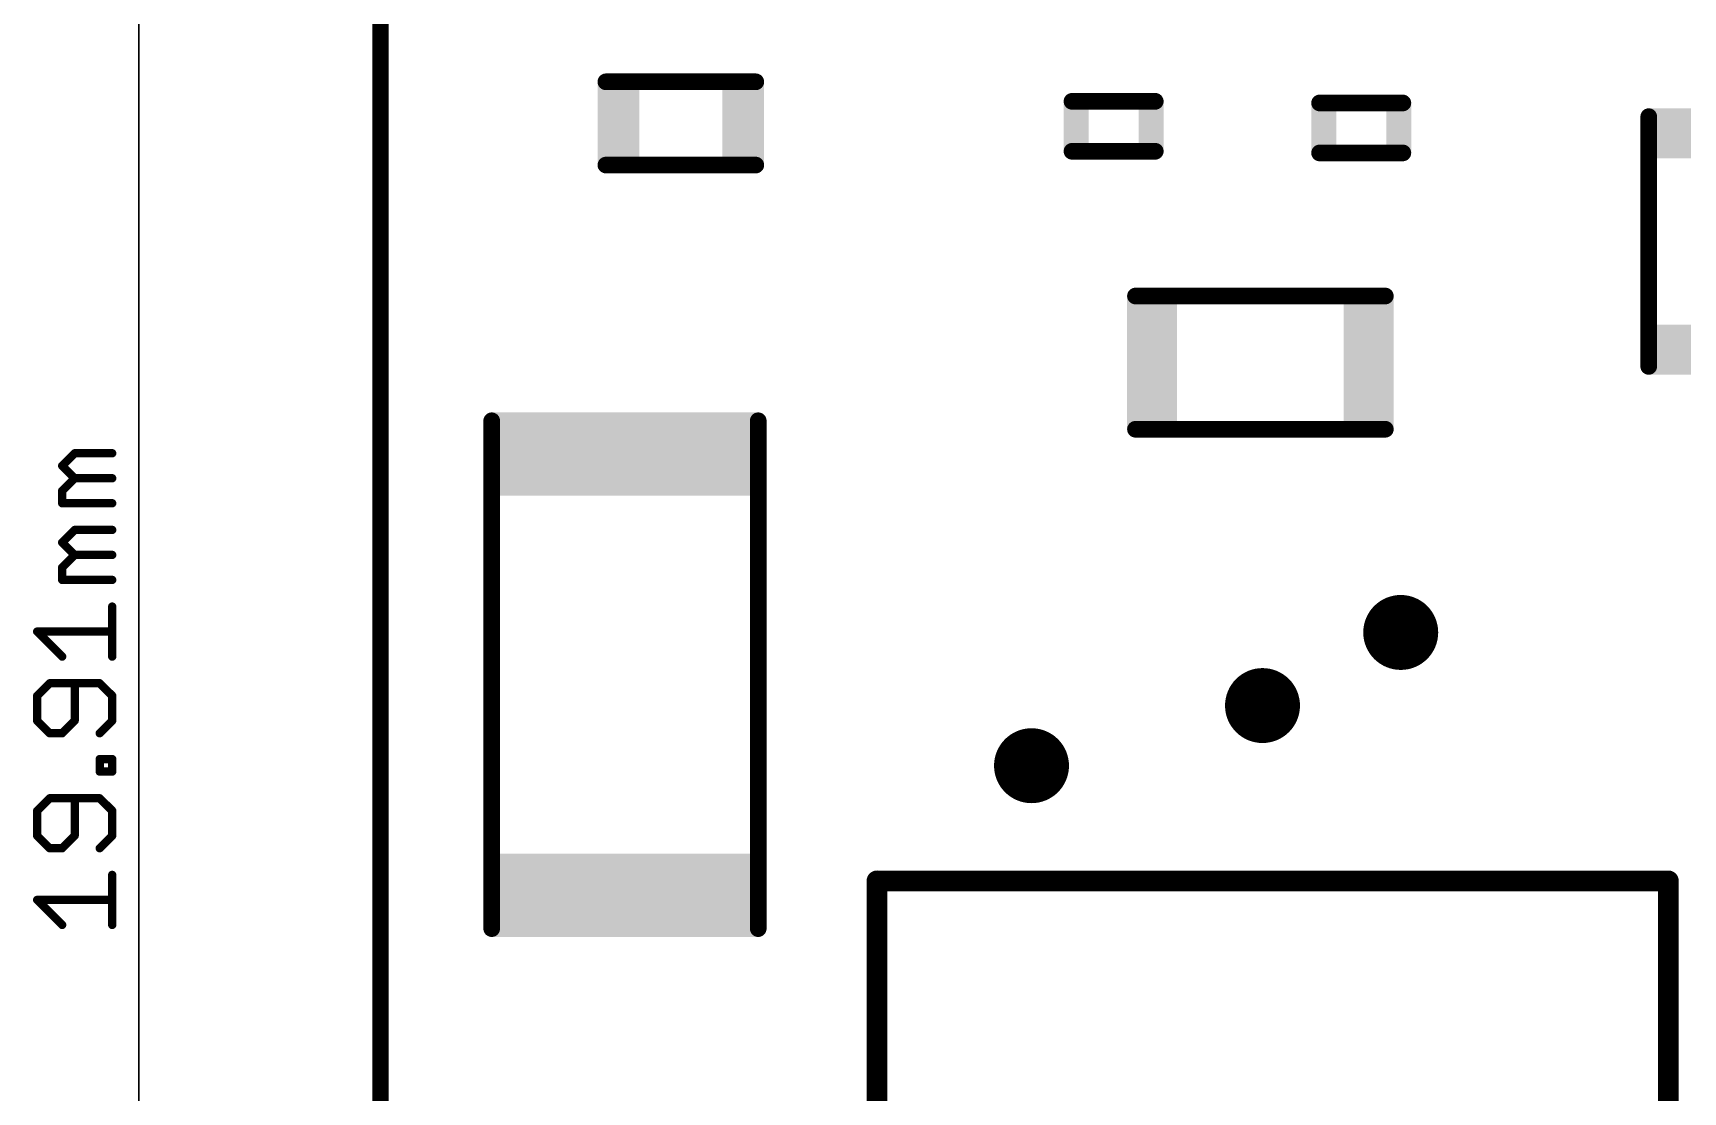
# Model space of a CAD drawing. Extents: x -2.9 to 20.2, y -3 to 22.1.
# Drawn here: x -2.88 to 7.18, y 7.03 to 13.49 of the extents above; entities that cross this region are included whole.
import ezdxf

# ---------------------------------------------------------------- set-up
doc = ezdxf.new("R2010")
doc.units = 0
for name, color, linetype in [('18', 82, 'CONTINUOUS'), ('20', 7, 'CONTINUOUS'), ('51', 254, 'CONTINUOUS')]:
    doc.layers.add(name, color=color, linetype=linetype)

# ---------------------------------------------------------------- blocks, each defined once
blk = doc.blocks.new('RECT')
blk.add_solid([(-0.5, -0.5), (0.5, -0.5), (-0.5, 0.5), (0.5, 0.5)])
blk = doc.blocks.new('ROUNDV')
at = {"const_width": 0.5}
blk.add_lwpolyline([(0, -0.25, 1), (0, 0.25, 1), (0, -0.25)], format="xyb", dxfattribs=at)

msp = doc.modelspace()

# ---------------------------------------------------------------- linework, layer by layer
at = {"layer": '20', "const_width": 0.1}
msp.add_lwpolyline([(-0.762, 19.508), (-0.762, 0.5524)], dxfattribs=at)
at = {"layer": '51'}
for points, const_width in [([(-2.2352, -0.4014), (-2.2352, 19.503)], 0.01), ([(0.6133, 13.1896), (1.5277, 13.1896)], 0.1016), ([(3.456, 13.0704), (3.964, 13.0704)], 0.1016), ([(4.966, 13.0604), (5.474, 13.0604)], 0.1016), ([(6.9736, 11.453), (6.9736, 12.977)], 0.1016), ([(3.964, 12.7656), (3.456, 12.7656)], 0.1016), ([(5.474, 12.7556), (4.966, 12.7556)], 0.1016), ([(1.5277, 12.6816), (0.6133, 12.6816)], 0.1016), ([(3.8432, 11.8824), (5.3672, 11.8824)], 0.1016), ([(-0.0831, 8.0227), (-0.0831, 11.1215)], 0.1016), ([(1.5425, 11.1215), (1.5425, 8.0227)], 0.1016), ([(5.3672, 11.0696), (3.8432, 11.0696)], 0.1016), ([(-2.7027, 10.8469), (-2.6264, 10.9231)], 0.0508), ([(-2.6264, 10.7706), (-2.7027, 10.8469)], 0.0508), ([(-2.6264, 10.9231), (-2.3976, 10.9231)], 0.0508), ([(-2.7027, 10.6944), (-2.6264, 10.7706)], 0.0508), ([(-2.6264, 10.7706), (-2.3976, 10.7706)], 0.0508), ([(-2.7027, 10.6181), (-2.7027, 10.6944)], 0.0508), ([(-2.3976, 10.6181), (-2.7027, 10.6181)], 0.0508), ([(-2.7027, 10.3791), (-2.6264, 10.4554)], 0.0508), ([(-2.6264, 10.4554), (-2.3976, 10.4554)], 0.0508), ([(-2.6264, 10.3029), (-2.7027, 10.3791)], 0.0508), ([(-2.7027, 10.2266), (-2.6264, 10.3029)], 0.0508), ([(-2.6264, 10.3029), (-2.3976, 10.3029)], 0.0508), ([(-2.7027, 10.1503), (-2.7027, 10.2266)], 0.0508), ([(-2.3976, 10.1503), (-2.7027, 10.1503)], 0.0508), ([(-2.3976, 9.6826), (-2.3976, 9.9876)], 0.0508), ([(-2.7027, 9.6826), (-2.8552, 9.8351)], 0.0508), ([(-2.8552, 9.8351), (-2.3976, 9.8351)], 0.0508), ([(-2.7789, 9.5199), (-2.8552, 9.4436)], 0.0508), ([(-2.8552, 9.4436), (-2.8552, 9.2911)], 0.0508), ([(-2.4739, 9.5199), (-2.7789, 9.5199)], 0.0508), ([(-2.6264, 9.2911), (-2.6264, 9.5199)], 0.0508), ([(-2.3976, 9.4436), (-2.4739, 9.5199)], 0.0508), ([(-2.3976, 9.2911), (-2.3976, 9.4436)], 0.0508), ([(-2.8552, 9.2911), (-2.7789, 9.2148)], 0.0508), ([(-2.7027, 9.2148), (-2.6264, 9.2911)], 0.0508), ([(-2.4739, 9.2148), (-2.3976, 9.2911)], 0.0508), ([(-2.7789, 9.2148), (-2.7027, 9.2148)], 0.0508), ([(-2.4739, 8.9809), (-2.4739, 9.0572)], 0.0508), ([(-2.4739, 9.0572), (-2.3976, 9.0572)], 0.0508), ([(-2.3976, 9.0572), (-2.3976, 8.9809)], 0.0508), ([(-2.3976, 8.9809), (-2.4739, 8.9809)], 0.0508), ([(-2.7789, 8.8182), (-2.8552, 8.742)], 0.0508), ([(-2.8552, 8.742), (-2.8552, 8.5894)], 0.0508), ([(-2.4739, 8.8182), (-2.7789, 8.8182)], 0.0508), ([(-2.6264, 8.5894), (-2.6264, 8.8182)], 0.0508), ([(-2.3976, 8.742), (-2.4739, 8.8182)], 0.0508), ([(-2.3976, 8.5894), (-2.3976, 8.742)], 0.0508), ([(-2.8552, 8.5894), (-2.7789, 8.5132)], 0.0508), ([(-2.7027, 8.5132), (-2.6264, 8.5894)], 0.0508), ([(-2.4739, 8.5132), (-2.3976, 8.5894)], 0.0508), ([(-2.7789, 8.5132), (-2.7027, 8.5132)], 0.0508), ([(-2.3976, 8.0454), (-2.3976, 8.3505)], 0.0508), ([(7.093, 8.3139), (2.267, 8.3139)], 0.127), ([(2.267, 8.3139), (2.267, 3.9146)], 0.127), ([(7.093, 3.9146), (7.093, 8.3139)], 0.127), ([(-2.7027, 8.0454), (-2.8552, 8.1979)], 0.0508), ([(-2.8552, 8.1979), (-2.3976, 8.1979)], 0.0508)]:
    msp.add_lwpolyline(points, dxfattribs=dict(at, const_width=const_width))
for points, const_width in [([(0.6133, 13.215, 1), (0.6133, 13.1642)], 0.0508), ([(1.5277, 13.1642, 1), (1.5277, 13.215)], 0.0508), ([(3.456, 13.0958, 1), (3.456, 13.045)], 0.0508), ([(3.964, 13.045, 1), (3.964, 13.0958)], 0.0508), ([(4.966, 13.0858, 1), (4.966, 13.035)], 0.0508), ([(5.474, 13.035, 1), (5.474, 13.0858)], 0.0508), ([(6.999, 12.977, 1), (6.9482, 12.977)], 0.0508), ([(3.456, 12.791, 1), (3.456, 12.7402)], 0.0508), ([(3.964, 12.7402, 1), (3.964, 12.791)], 0.0508), ([(4.966, 12.781, 1), (4.966, 12.7302)], 0.0508), ([(5.474, 12.7302, 1), (5.474, 12.781)], 0.0508), ([(0.6133, 12.707, 1), (0.6133, 12.6562)], 0.0508), ([(1.5277, 12.6562, 1), (1.5277, 12.707)], 0.0508), ([(3.8432, 11.9078, 1), (3.8432, 11.857)], 0.0508), ([(5.3672, 11.857, 1), (5.3672, 11.9078)], 0.0508), ([(6.9482, 11.453, 1), (6.999, 11.453)], 0.0508), ([(-0.0577, 11.1215, 1), (-0.1085, 11.1215)], 0.0508), ([(1.5679, 11.1215, 1), (1.5171, 11.1215)], 0.0508), ([(3.8432, 11.095, 1), (3.8432, 11.0442)], 0.0508), ([(5.3672, 11.0442, 1), (5.3672, 11.095)], 0.0508), ([(-2.6937, 10.8559, 1), (-2.7116, 10.8379)], 0.0254), ([(-2.7116, 10.8559, 1), (-2.6937, 10.8379)], 0.0254), ([(-2.6264, 10.9358, 1), (-2.6264, 10.9104)], 0.0254), ([(-2.6174, 10.9142, 1), (-2.6354, 10.9321)], 0.0254), ([(-2.3976, 10.9104, 1), (-2.3976, 10.9358)], 0.0254), ([(-2.6264, 10.7833, 1), (-2.6264, 10.7579)], 0.0254), ([(-2.6174, 10.7616, 1), (-2.6354, 10.7796)], 0.0254), ([(-2.6354, 10.7616, 1), (-2.6174, 10.7796)], 0.0254), ([(-2.3976, 10.7579, 1), (-2.3976, 10.7833)], 0.0254), ([(-2.69, 10.6944, 1), (-2.7154, 10.6944)], 0.0254), ([(-2.7116, 10.7033, 1), (-2.6937, 10.6854)], 0.0254), ([(-2.7027, 10.6308, 1), (-2.7027, 10.6054)], 0.0254), ([(-2.7154, 10.6181, 1), (-2.69, 10.6181)], 0.0254), ([(-2.3976, 10.6054, 1), (-2.3976, 10.6308)], 0.0254), ([(-2.6264, 10.4681, 1), (-2.6264, 10.4427)], 0.0254), ([(-2.6174, 10.4464, 1), (-2.6354, 10.4644)], 0.0254), ([(-2.3976, 10.4427, 1), (-2.3976, 10.4681)], 0.0254), ([(-2.6937, 10.3881, 1), (-2.7116, 10.3701)], 0.0254), ([(-2.7116, 10.3881, 1), (-2.6937, 10.3701)], 0.0254), ([(-2.6264, 10.3156, 1), (-2.6264, 10.2902)], 0.0254), ([(-2.6174, 10.2939, 1), (-2.6354, 10.3118)], 0.0254), ([(-2.6354, 10.2939, 1), (-2.6174, 10.3118)], 0.0254), ([(-2.3976, 10.2902, 1), (-2.3976, 10.3156)], 0.0254), ([(-2.69, 10.2266, 1), (-2.7154, 10.2266)], 0.0254), ([(-2.7027, 10.163, 1), (-2.7027, 10.1376)], 0.0254), ([(-2.7116, 10.2356, 1), (-2.6937, 10.2176)], 0.0254), ([(-2.3976, 10.1376, 1), (-2.3976, 10.163)], 0.0254), ([(-2.7154, 10.1503, 1), (-2.69, 10.1503)], 0.0254), ([(-2.3849, 9.9876, 1), (-2.4103, 9.9876)], 0.0254), ([(-2.8462, 9.8441, 1), (-2.8642, 9.8261)], 0.0254), ([(-2.8552, 9.8478, 1), (-2.8552, 9.8224)], 0.0254), ([(-2.3976, 9.8224, 1), (-2.3976, 9.8478)], 0.0254), ([(-2.7116, 9.6736, 1), (-2.6937, 9.6915)], 0.0254), ([(-2.4103, 9.6826, 1), (-2.3849, 9.6826)], 0.0254), ([(-2.8425, 9.4436, 1), (-2.8679, 9.4436)], 0.0254), ([(-2.8642, 9.4526, 1), (-2.8462, 9.4346)], 0.0254), ([(-2.7789, 9.5326, 1), (-2.7789, 9.5072)], 0.0254), ([(-2.7699, 9.5109, 1), (-2.7879, 9.5288)], 0.0254), ([(-2.6137, 9.5199, 1), (-2.6391, 9.5199)], 0.0254), ([(-2.4649, 9.5288, 1), (-2.4828, 9.5109)], 0.0254), ([(-2.4739, 9.5072, 1), (-2.4739, 9.5326)], 0.0254), ([(-2.3849, 9.4436, 1), (-2.4103, 9.4436)], 0.0254), ([(-2.4066, 9.4346, 1), (-2.3886, 9.4526)], 0.0254), ([(-2.8462, 9.3001, 1), (-2.8642, 9.2821)], 0.0254), ([(-2.8679, 9.2911, 1), (-2.8425, 9.2911)], 0.0254), ([(-2.6391, 9.2911, 1), (-2.6137, 9.2911)], 0.0254), ([(-2.6174, 9.2821, 1), (-2.6354, 9.3001)], 0.0254), ([(-2.4103, 9.2911, 1), (-2.3849, 9.2911)], 0.0254), ([(-2.3886, 9.2821, 1), (-2.4066, 9.3001)], 0.0254), ([(-2.7789, 9.2275, 1), (-2.7789, 9.2021)], 0.0254), ([(-2.7879, 9.2058, 1), (-2.7699, 9.2238)], 0.0254), ([(-2.7116, 9.2238, 1), (-2.6937, 9.2058)], 0.0254), ([(-2.7027, 9.2021, 1), (-2.7027, 9.2275)], 0.0254), ([(-2.4828, 9.2238, 1), (-2.4649, 9.2058)], 0.0254), ([(-2.4612, 9.0572, 1), (-2.4866, 9.0572)], 0.0254), ([(-2.4739, 9.0699, 1), (-2.4739, 9.0445)], 0.0254), ([(-2.3849, 9.0572, 1), (-2.4103, 9.0572)], 0.0254), ([(-2.3976, 9.0445, 1), (-2.3976, 9.0699)], 0.0254), ([(-2.4739, 8.9936, 1), (-2.4739, 8.9682)], 0.0254), ([(-2.4866, 8.9809, 1), (-2.4612, 8.9809)], 0.0254), ([(-2.4103, 8.9809, 1), (-2.3849, 8.9809)], 0.0254), ([(-2.3976, 8.9682, 1), (-2.3976, 8.9936)], 0.0254), ([(-2.8425, 8.742, 1), (-2.8679, 8.742)], 0.0254), ([(-2.8642, 8.7509, 1), (-2.8462, 8.733)], 0.0254), ([(-2.7789, 8.8309, 1), (-2.7789, 8.8055)], 0.0254), ([(-2.7699, 8.8093, 1), (-2.7879, 8.8272)], 0.0254), ([(-2.6137, 8.8182, 1), (-2.6391, 8.8182)], 0.0254), ([(-2.4649, 8.8272, 1), (-2.4828, 8.8093)], 0.0254), ([(-2.4739, 8.8055, 1), (-2.4739, 8.8309)], 0.0254), ([(-2.3849, 8.742, 1), (-2.4103, 8.742)], 0.0254), ([(-2.4066, 8.733, 1), (-2.3886, 8.7509)], 0.0254), ([(-2.8462, 8.5984, 1), (-2.8642, 8.5805)], 0.0254), ([(-2.8679, 8.5894, 1), (-2.8425, 8.5894)], 0.0254), ([(-2.6391, 8.5894, 1), (-2.6137, 8.5894)], 0.0254), ([(-2.6174, 8.5805, 1), (-2.6354, 8.5984)], 0.0254), ([(-2.4103, 8.5894, 1), (-2.3849, 8.5894)], 0.0254), ([(-2.3886, 8.5805, 1), (-2.4066, 8.5984)], 0.0254), ([(-2.7789, 8.5259, 1), (-2.7789, 8.5005)], 0.0254), ([(-2.7879, 8.5042, 1), (-2.7699, 8.5222)], 0.0254), ([(-2.7116, 8.5222, 1), (-2.6937, 8.5042)], 0.0254), ([(-2.7027, 8.5005, 1), (-2.7027, 8.5259)], 0.0254), ([(-2.4828, 8.5222, 1), (-2.4649, 8.5042)], 0.0254), ([(-2.3849, 8.3505, 1), (-2.4103, 8.3505)], 0.0254), ([(2.2988, 8.3139, 1), (2.2352, 8.3139)], 0.0635), ([(2.267, 8.3456, 1), (2.267, 8.2821)], 0.0635), ([(7.1247, 8.3139, 1), (7.0613, 8.3139)], 0.0635), ([(7.093, 8.2821, 1), (7.093, 8.3456)], 0.0635), ([(-2.8462, 8.2069, 1), (-2.8642, 8.189)], 0.0254), ([(-2.8552, 8.2106, 1), (-2.8552, 8.1852)], 0.0254), ([(-2.3976, 8.1852, 1), (-2.3976, 8.2106)], 0.0254), ([(-2.7116, 8.0364, 1), (-2.6937, 8.0544)], 0.0254), ([(-2.4103, 8.0454, 1), (-2.3849, 8.0454)], 0.0254), ([(-0.1085, 8.0227, 1), (-0.0577, 8.0227)], 0.0508), ([(1.5171, 8.0227, 1), (1.5679, 8.0227)], 0.0508)]:
    msp.add_lwpolyline(points, format="xyb", dxfattribs=dict(at, const_width=const_width))

# ---------------------------------------------------------------- block references
at = {"layer": '18', "xscale": 0.4572, "yscale": 0.4572}
for p in [(5.461, 9.8298), (4.618, 9.3838), (3.2092, 9.0168)]:
    msp.add_blockref('ROUNDV', p, dxfattribs=at)
at = {"layer": '51'}
for p, xscale, yscale in [((0.6895, 12.9356), 0.254, 0.508), ((1.4515, 12.9356), 0.254, 0.508), ((4.9914, 12.908), 0.1524, 0.3048), ((5.4486, 12.908), 0.1524, 0.3048)]:
    msp.add_blockref('RECT', p, dxfattribs=dict(at, xscale=xscale, yscale=yscale))
for p, xscale, yscale, rotation in [((3.4814, 12.918), 0.1524, 0.3048, 180), ((3.9386, 12.918), 0.1524, 0.3048, 180), ((7.38, 12.8754), 0.3048, 0.8128, 270), ((3.9448, 11.476), 0.3048, 0.8128, 180), ((5.2656, 11.476), 0.3048, 0.8128, 180), ((7.38, 11.5546), 0.3048, 0.8128, 270), ((0.7297, 10.9183), 0.508, 1.6256, 270), ((0.7297, 8.2259), 0.508, 1.6256, 270)]:
    msp.add_blockref('RECT', p, dxfattribs=dict(at, xscale=xscale, yscale=yscale, rotation=rotation))

doc.saveas('drawing.dxf')
